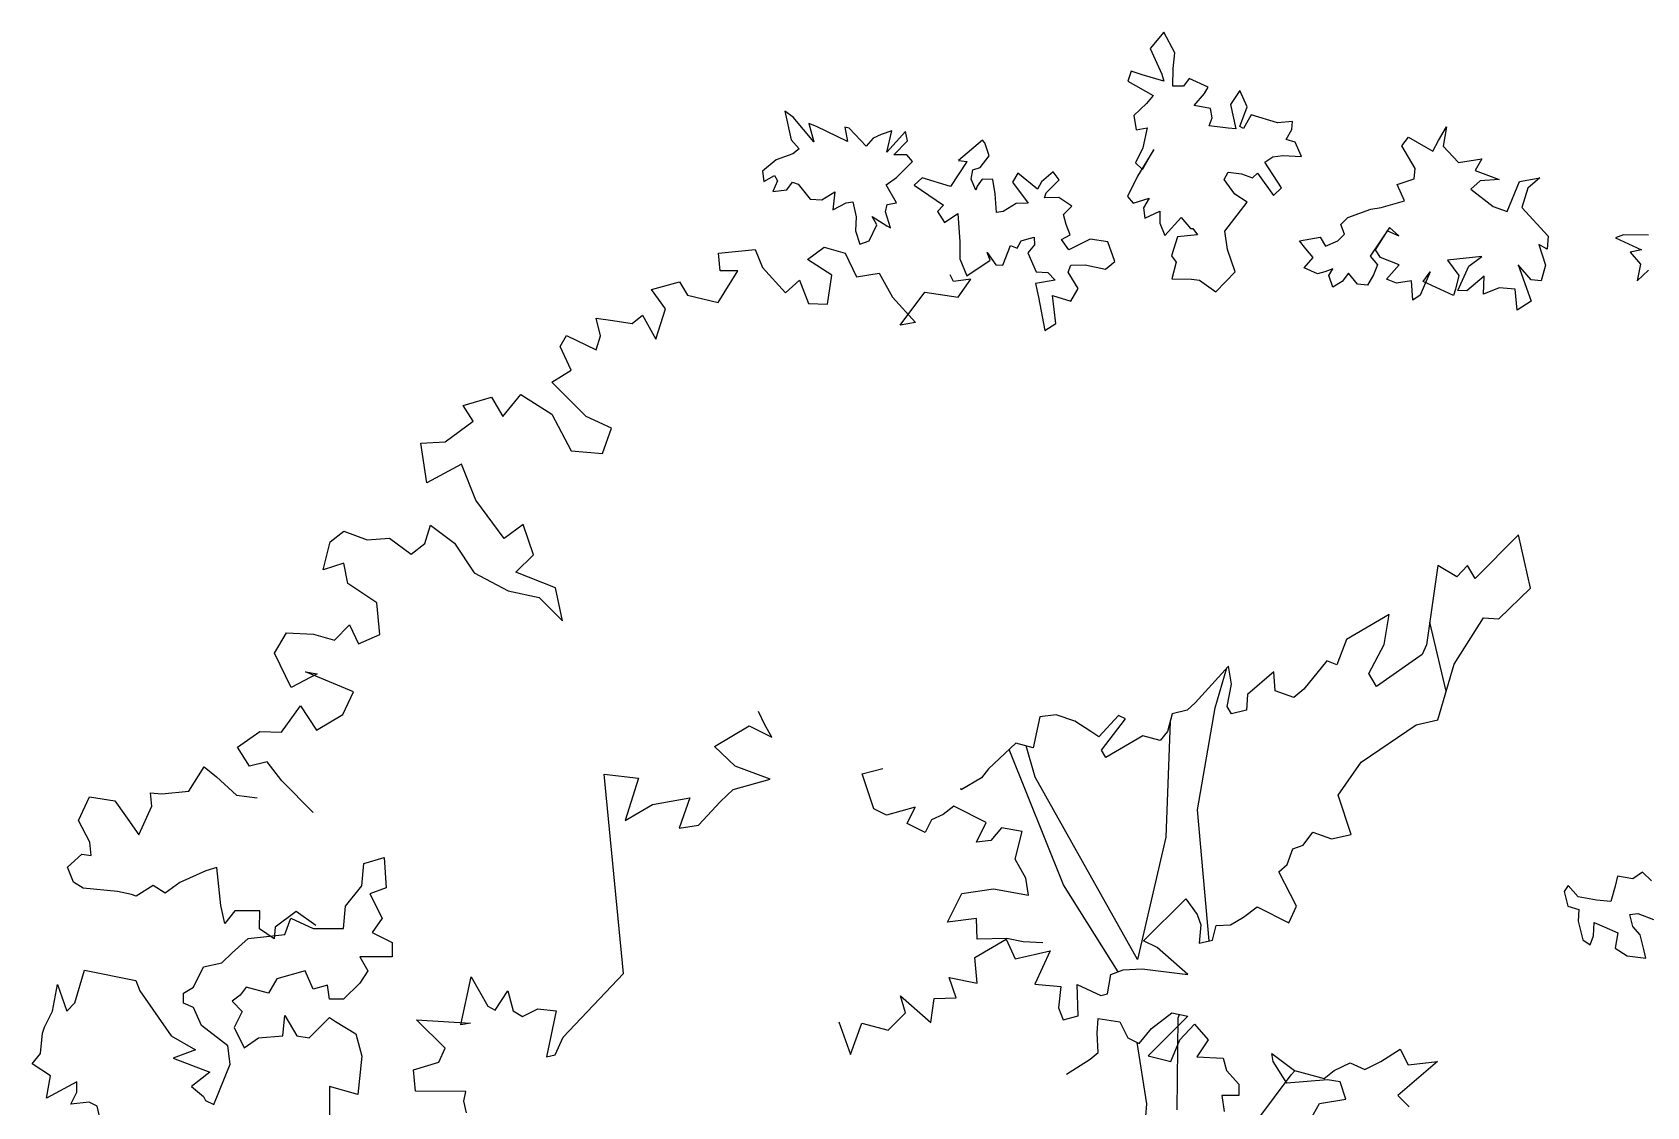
# Model space of a CAD drawing. Header units: millimetres. Extents: x -4829 to 17751, y -2575 to 15731.
# Drawn here: x 7466.1 to 7961.1, y 15401.2 to 15730.7 of the extents above; entities that cross this region are included whole.
import ezdxf

# ---------------------------------------------------------------- set-up
doc = ezdxf.new("R2010")
doc.units = ezdxf.units.MM
doc.layers.add('Alberi_tronco', color=7, linetype='Continuous', lineweight=25)
doc.layers.add('Albero_foglie', color=7, linetype='Continuous', lineweight=25)
doc.layers.add('VERDE_alberi', color=104, linetype='Continuous', plot=False)

msp = doc.modelspace()

# ---------------------------------------------------------------- linework, layer by layer
at = {"layer": 'Alberi_tronco'}
for p, q in [((7823.31, 15492.26), (7828.74, 15523.49)), ((7814.91, 15519.32), (7813.68, 15483.89)), ((7782.27, 15469.26), (7765.57, 15510.77)), ((7773.55, 15502.22), (7770.8, 15511.85)), ((7804.91, 15446.37), (7773.55, 15502.22)), ((7826.91, 15452.04), (7823.31, 15492.26)), ((7813.68, 15483.89), (7804.91, 15446.37)), ((7798.98, 15442.54), (7782.27, 15469.26)), ((7817.07, 15400.22), (7817.37, 15428.46)), ((7807.81, 15402.05), (7804.82, 15420.93)), ((7817.05, 15364.1), (7852.01, 15411)), ((7804.56, 15362.79), (7807.81, 15402.05))]:
    msp.add_line(p, q, dxfattribs=at)
at = {"layer": 'Albero_foglie'}
for p, q in [((7813.03, 15730.68), (7808.79, 15725.76)), ((7808.79, 15725.76), (7812.4, 15717.88)), ((7816.43, 15724.38), (7813.03, 15730.68)), ((7815.91, 15719.55), (7816.43, 15724.38)), ((7803.02, 15718.78), (7802.01, 15715.69)), ((7806.39, 15717.61), (7803.02, 15718.78)), ((7813, 15715.71), (7806.39, 15717.61)), ((7812.4, 15717.88), (7813, 15715.71)), ((7815.78, 15714.14), (7815.91, 15719.55)), ((7820.75, 15716.46), (7819.06, 15714.12)), ((7826.61, 15713.88), (7820.75, 15716.46)), ((7802.01, 15715.69), (7809.79, 15711.3)), ((7809.79, 15711.3), (7807.67, 15708.84)), ((7819.06, 15714.12), (7815.78, 15714.14)), ((7822.34, 15708.25), (7825.52, 15711.94)), ((7825.52, 15711.94), (7826.61, 15713.88)), ((7836.27, 15712.82), (7833.48, 15708.54)), ((7838.59, 15707.85), (7836.27, 15712.82)), ((7699.4, 15704.69), (7696.78, 15706.54)), ((7696.78, 15706.54), (7698.76, 15697.74)), ((7807.67, 15708.84), (7803.78, 15705.19)), ((7827.28, 15707.28), (7822.34, 15708.25)), ((7827.86, 15704.4), (7827.28, 15707.28)), ((7833.48, 15708.54), (7835.11, 15701.04)), ((7836.29, 15701.84), (7838.59, 15707.85)), ((7705.73, 15697.1), (7699.4, 15704.69)), ((7706.53, 15701.77), (7704.15, 15702.74)), ((7704.15, 15702.74), (7705.73, 15697.1)), ((7716, 15697.15), (7706.53, 15701.77)), ((7716.49, 15701.26), (7715.23, 15701.61)), ((7715.23, 15701.61), (7716, 15697.15)), ((7721.78, 15695.72), (7716.49, 15701.26)), ((7803.78, 15705.19), (7804.55, 15700.73)), ((7804.55, 15700.73), (7807.87, 15701.42)), ((7807.87, 15701.42), (7806.56, 15695.21)), ((7826.88, 15702.03), (7827.86, 15704.4)), ((7832.7, 15701.31), (7826.88, 15702.03)), ((7835.11, 15701.04), (7832.7, 15701.31)), ((7837.4, 15701.21), (7836.29, 15701.84)), ((7839.75, 15705.37), (7837.4, 15701.21)), ((7847.91, 15702.96), (7839.75, 15705.37)), ((7852.49, 15703.3), (7847.91, 15702.96)), ((7852.23, 15700.89), (7852.49, 15703.3)), ((7897.26, 15697.45), (7899.66, 15701.71)), ((7899.66, 15701.71), (7898.63, 15695.74)), ((7698.76, 15697.74), (7701.19, 15694.9)), ((7723.9, 15698.18), (7721.78, 15695.72)), ((7726.39, 15699.34), (7723.9, 15698.18)), ((7729.58, 15700.46), (7726.39, 15699.34)), ((7728.12, 15693.97), (7729.58, 15700.46)), ((7733.85, 15700.24), (7728.12, 15693.97)), ((7730.22, 15693.15), (7734.42, 15697.36)), ((7734.42, 15697.36), (7733.85, 15700.24)), ((7757.43, 15697.56), (7750.09, 15691.39)), ((7758.11, 15696.82), (7757.43, 15697.56)), ((7759.48, 15692.75), (7758.11, 15696.82)), ((7850.51, 15697.84), (7852.23, 15700.89)), ((7853.32, 15696.98), (7850.51, 15697.84)), ((7855.24, 15692.61), (7853.32, 15696.98)), ((7886.03, 15695.83), (7887.99, 15698.47)), ((7887.99, 15698.47), (7893.32, 15695.46)), ((7895.46, 15694.26), (7897.26, 15697.45)), ((7694.18, 15691.55), (7690.01, 15688.05)), ((7699.26, 15693.43), (7694.18, 15691.55)), ((7701.19, 15694.9), (7699.26, 15693.43)), ((7734.21, 15693.09), (7730.22, 15693.15)), ((7735.96, 15691.01), (7734.21, 15693.09)), ((7750.09, 15691.39), (7752.68, 15691.05)), ((7756.73, 15689.18), (7759.48, 15692.75)), ((7806.56, 15695.21), (7804.34, 15690.61)), ((7809.96, 15694.75), (7804.99, 15686.59)), ((7806.52, 15688.65), (7809.96, 15694.75)), ((7844.02, 15690.89), (7846.39, 15692.48)), ((7846.39, 15692.48), (7849.55, 15692.9)), ((7849.55, 15692.9), (7855.24, 15692.61)), ((7890.07, 15688.87), (7886.03, 15695.83)), ((7893.32, 15695.46), (7895.46, 15694.26)), ((7898.63, 15695.74), (7903.32, 15690.76)), ((7903.32, 15690.76), (7910.5, 15691.86)), ((7910.5, 15691.86), (7908.5, 15688.31)), ((7690.01, 15688.05), (7690.42, 15684.89)), ((7690.42, 15684.89), (7693.65, 15686.72)), ((7693.65, 15686.72), (7694.57, 15685.11)), ((7731.01, 15686.12), (7735.96, 15691.01)), ((7752.53, 15690.82), (7747.59, 15683.37)), ((7752.68, 15691.05), (7752.53, 15690.82)), ((7753.98, 15685.61), (7754.47, 15688.55)), ((7754.47, 15688.55), (7756.73, 15689.18)), ((7768.21, 15687.46), (7766.64, 15684.69)), ((7774.24, 15682.59), (7768.21, 15687.46)), ((7779.07, 15687.91), (7775.49, 15684.81)), ((7780.95, 15685.39), (7779.07, 15687.91)), ((7804.99, 15686.59), (7801.83, 15680.33)), ((7804.34, 15690.61), (7806.52, 15688.65)), ((7831.48, 15685.53), (7832.74, 15687.75)), ((7832.74, 15687.75), (7836.85, 15687.26)), ((7836.85, 15687.26), (7840.22, 15686.09)), ((7840.22, 15686.09), (7841.71, 15687.44)), ((7841.71, 15687.44), (7846.65, 15680.63)), ((7849.05, 15682.94), (7844.02, 15690.89)), ((7889.74, 15685.78), (7890.07, 15688.87)), ((7908.5, 15688.31), (7915.85, 15685.56)), ((7694.57, 15685.11), (7693.13, 15681.9)), ((7693.13, 15681.9), (7697.43, 15682.4)), ((7697.43, 15682.4), (7699.12, 15684.74)), ((7699.12, 15684.74), (7700.94, 15684.08)), ((7700.94, 15684.08), (7704.56, 15679.47)), ((7708.12, 15679.29), (7712.1, 15681.8)), ((7712.1, 15681.8), (7711.54, 15676.27)), ((7727.9, 15683.86), (7731.01, 15686.12)), ((7731.06, 15678.42), (7727.9, 15683.86)), ((7738.88, 15686.09), (7736.48, 15683.79)), ((7736.48, 15683.79), (7745.45, 15677.63)), ((7747.59, 15683.37), (7738.88, 15686.09)), ((7755.39, 15682.26), (7753.98, 15685.61)), ((7755.74, 15683.53), (7755.39, 15682.26)), ((7757.27, 15685.59), (7755.74, 15683.53)), ((7760.55, 15685.57), (7757.27, 15685.59)), ((7761.32, 15681.11), (7760.55, 15685.57)), ((7766.64, 15684.69), (7771.46, 15678.31)), ((7775.49, 15684.81), (7774.24, 15682.59)), ((7776.39, 15679.92), (7776.9, 15681.46)), ((7776.9, 15681.46), (7780.95, 15685.39)), ((7834.83, 15681.09), (7831.48, 15685.53)), ((7846.65, 15680.63), (7849.05, 15682.94)), ((7884.53, 15684.04), (7889.74, 15685.78)), ((7886.84, 15678.99), (7884.53, 15684.04)), ((7909.98, 15685.13), (7907.11, 15682.53)), ((7907.11, 15682.53), (7913.97, 15677.26)), ((7915.85, 15685.56), (7909.98, 15685.13)), ((7918.28, 15675.76), (7922.03, 15684.88)), ((7922.03, 15684.88), (7928.29, 15686.03)), ((7924.67, 15682.92), (7922.73, 15677)), ((7928.29, 15686.03), (7924.67, 15682.92)), ((7704.56, 15679.47), (7708.12, 15679.29)), ((7711.54, 15676.27), (7715.64, 15678.34)), ((7715.64, 15678.34), (7717.65, 15678.67)), ((7717.65, 15678.67), (7718.71, 15674.05)), ((7727.63, 15675.6), (7728.17, 15677.85)), ((7728.17, 15677.85), (7731.06, 15678.42)), ((7745.45, 15677.63), (7743.65, 15675.72)), ((7761.75, 15675.38), (7761.32, 15681.11)), ((7767.75, 15678.21), (7763.77, 15675.7)), ((7771.46, 15678.31), (7767.75, 15678.21)), ((7780.82, 15679.98), (7776.39, 15679.92)), ((7784.83, 15677.35), (7780.82, 15679.98)), ((7782.27, 15674.77), (7784.83, 15677.35)), ((7801.83, 15680.33), (7803.58, 15678.24)), ((7803.58, 15678.24), (7808.51, 15679.85)), ((7808.51, 15679.85), (7806.79, 15676.8)), ((7806.79, 15676.8), (7807.2, 15673.64)), ((7831.7, 15669.69), (7838.56, 15678.62)), ((7838.56, 15678.62), (7834.83, 15681.09)), ((7869.41, 15673.84), (7876.48, 15676.41)), ((7876.48, 15676.41), (7879.62, 15676.98)), ((7879.62, 15676.98), (7886.84, 15678.99)), ((7913.97, 15677.26), (7918.28, 15675.76)), ((7922.73, 15677), (7930.88, 15668.19)), ((7718.71, 15674.05), (7718.5, 15669.78)), ((7722.63, 15666.72), (7725.01, 15671.59)), ((7725.01, 15671.59), (7723.57, 15674.23)), ((7723.57, 15674.23), (7728.13, 15671.29)), ((7729.24, 15670.67), (7727.63, 15675.6)), ((7728.13, 15671.29), (7729.24, 15670.67)), ((7743.65, 15675.72), (7745.76, 15672.33)), ((7745.76, 15672.33), (7749.9, 15675.12)), ((7749.9, 15675.12), (7750.46, 15666.39)), ((7763.77, 15675.7), (7761.75, 15675.38)), ((7783.12, 15671.73), (7782.27, 15674.77)), ((7784.25, 15668.54), (7783.12, 15671.73)), ((7807.2, 15673.64), (7811.74, 15675.83)), ((7811.74, 15675.83), (7811.84, 15672.12)), ((7811.84, 15672.12), (7813.36, 15668.33)), ((7813.36, 15668.33), (7818.35, 15673.93)), ((7818.35, 15673.93), (7821.18, 15670.51)), ((7867.3, 15671.76), (7869.41, 15673.84)), ((7868.43, 15668.78), (7867.3, 15671.76)), ((7718.5, 15669.78), (7719.86, 15665.72)), ((7719.86, 15665.72), (7722.63, 15666.72)), ((7750.46, 15666.39), (7750.49, 15661.26)), ((7768.06, 15664.51), (7769.32, 15666.72)), ((7769.32, 15666.72), (7771.05, 15667.21)), ((7771.05, 15667.21), (7773.22, 15667.81)), ((7773.22, 15667.81), (7773.39, 15665.52)), ((7781.61, 15667.1), (7784.25, 15668.54)), ((7783.88, 15663.99), (7781.61, 15667.1)), ((7790.46, 15667.23), (7786.36, 15665.15)), ((7795.84, 15666.38), (7790.46, 15667.23)), ((7797.97, 15660.43), (7795.84, 15666.38)), ((7817.2, 15668), (7815.34, 15662.1)), ((7823.36, 15668.54), (7817.2, 15668)), ((7821.18, 15670.51), (7821.89, 15670.47)), ((7821.89, 15670.47), (7823.36, 15668.54)), ((7832.56, 15664.08), (7831.7, 15669.69)), ((7854.63, 15666.74), (7860.9, 15667.88)), ((7856.51, 15664.27), (7854.63, 15666.74)), ((7860.9, 15667.88), (7862.58, 15665.06)), ((7862.58, 15665.06), (7866.32, 15666.7)), ((7866.32, 15666.7), (7868.43, 15668.78)), ((7882.23, 15670.82), (7876.31, 15661.99)), ((7877.87, 15663.92), (7881.63, 15669.76)), ((7881.63, 15669.76), (7885.03, 15668.31)), ((7885.03, 15668.31), (7882.23, 15670.82)), ((7930.88, 15668.19), (7930.5, 15664.19)), ((7953.91, 15668.62), (7951.49, 15667.6)), ((7951.49, 15667.6), (7959.42, 15664)), ((7961.62, 15668.49), (7953.91, 15668.62)), ((7676.49, 15662.97), (7687.73, 15664.1)), ((7676.96, 15657.48), (7676.49, 15662.97)), ((7687.73, 15664.1), (7689.93, 15658.55)), ((7703.76, 15661.02), (7708.89, 15664.8)), ((7708.89, 15664.8), (7715.33, 15662.96)), ((7715.33, 15662.96), (7718.79, 15655.7)), ((7759.74, 15660.79), (7758.86, 15663.12)), ((7758.86, 15663.12), (7761.53, 15659.41)), ((7763.67, 15659.31), (7765.96, 15665.32)), ((7765.96, 15665.32), (7768.06, 15664.51)), ((7773.39, 15665.52), (7771.27, 15663.06)), ((7771.27, 15663.06), (7773.84, 15657.22)), ((7786.36, 15665.15), (7783.88, 15663.99)), ((7815.34, 15662.1), (7816.81, 15660.17)), ((7834.93, 15657.26), (7832.56, 15664.08)), ((7856.04, 15658.45), (7858.76, 15661.6)), ((7858.76, 15661.6), (7856.51, 15664.27)), ((7876.31, 15661.99), (7878.56, 15659.32)), ((7879.4, 15661.66), (7877.87, 15663.92)), ((7885.13, 15659.36), (7879.4, 15661.66)), ((7910.47, 15661.91), (7900, 15660.8)), ((7906.49, 15659.01), (7910.47, 15661.91)), ((7930.5, 15664.19), (7928.01, 15665.59)), ((7928.01, 15665.59), (7930.07, 15659.28)), ((7959.42, 15664), (7955.99, 15663.24)), ((7955.99, 15663.24), (7959.21, 15659.56)), ((7676.37, 15647.8), (7682.4, 15657.52)), ((7682.4, 15657.52), (7676.96, 15657.48)), ((7689.93, 15658.55), (7696.99, 15650.75)), ((7711.27, 15656.19), (7703.76, 15661.02)), ((7718.79, 15655.7), (7725.69, 15656.83)), ((7725.69, 15656.83), (7729.79, 15649.48)), ((7750.49, 15661.26), (7752.66, 15656.01)), ((7752.66, 15656.01), (7759.74, 15660.79)), ((7761.53, 15659.41), (7763.67, 15659.31)), ((7773.84, 15657.22), (7777.4, 15657.04)), ((7777.4, 15657.04), (7779.7, 15654.65)), ((7783.68, 15657.16), (7784.5, 15659.25)), ((7786.72, 15652.15), (7783.68, 15657.16)), ((7784.5, 15659.25), (7788.93, 15659.32)), ((7788.93, 15659.32), (7795.14, 15658)), ((7795.14, 15658), (7797.97, 15660.43)), ((7816.81, 15660.17), (7815.42, 15655.11)), ((7828.92, 15651.14), (7834.93, 15657.26)), ((7860.15, 15656.6), (7856.04, 15658.45)), ((7862.38, 15657.22), (7860.15, 15656.6)), ((7864.8, 15658.19), (7862.38, 15657.22)), ((7863.6, 15656.06), (7864.8, 15658.19)), ((7869.66, 15656.85), (7867.71, 15654.21)), ((7872.42, 15653.43), (7869.66, 15656.85)), ((7878.56, 15659.32), (7877.31, 15656.28)), ((7881.26, 15654.99), (7885.13, 15659.36)), ((7894.71, 15657.23), (7891.62, 15650.08)), ((7892.55, 15654.24), (7894.71, 15657.23)), ((7900, 15660.8), (7903.42, 15656.06)), ((7903.2, 15651.51), (7906.49, 15659.01)), ((7921.67, 15659.34), (7925.68, 15648.18)), ((7925.64, 15654.76), (7921.67, 15659.34)), ((7930.07, 15659.28), (7928.73, 15654.42)), ((7959.21, 15659.56), (7958.11, 15654.44)), ((7958.11, 15654.44), (7961.62, 15657.7)), ((7655.92, 15651.76), (7664.53, 15654.15)), ((7660.24, 15645.9), (7655.92, 15651.76)), ((7664.53, 15654.15), (7666.95, 15650.09)), ((7696.99, 15650.75), (7701.28, 15654.66)), ((7701.28, 15654.66), (7704.1, 15647.51)), ((7709.92, 15647.28), (7711.27, 15656.19)), ((7748.52, 15654.24), (7747.48, 15656.3)), ((7753.83, 15654.96), (7748.52, 15654.24)), ((7749.96, 15649.47), (7753.83, 15654.96)), ((7779.7, 15654.65), (7773.66, 15653.67)), ((7773.66, 15653.67), (7774.6, 15649.48)), ((7784.52, 15648.27), (7786.72, 15652.15)), ((7815.42, 15655.11), (7821.54, 15654.94)), ((7821.54, 15654.94), (7823.96, 15654.68)), ((7823.96, 15654.68), (7828.92, 15651.14)), ((7864.88, 15652.53), (7863.6, 15656.06)), ((7867.71, 15654.21), (7864.88, 15652.53)), ((7875.51, 15653.09), (7872.42, 15653.43)), ((7877.31, 15656.28), (7875.51, 15653.09)), ((7884.31, 15653.74), (7881.26, 15654.99)), ((7888.91, 15654.42), (7884.31, 15653.74)), ((7889.35, 15648.56), (7888.91, 15654.42)), ((7901.84, 15649.93), (7892.55, 15654.24)), ((7902.48, 15651.91), (7901.84, 15649.93)), ((7903.42, 15656.06), (7902.48, 15651.91)), ((7905.93, 15651.37), (7903.2, 15651.51)), ((7911.27, 15655.85), (7905.93, 15651.37)), ((7911, 15650.38), (7911.27, 15655.85)), ((7915.84, 15652.33), (7911, 15650.38)), ((7920.75, 15651.9), (7915.84, 15652.33)), ((7921.35, 15645.48), (7920.75, 15651.9)), ((7928.73, 15654.42), (7925.64, 15654.76)), ((7666.95, 15650.09), (7676.37, 15647.8)), ((7704.1, 15647.51), (7709.92, 15647.28)), ((7729.79, 15649.48), (7736.85, 15641.68)), ((7732.17, 15640.87), (7739.78, 15651.01)), ((7739.78, 15651.01), (7749.96, 15649.47)), ((7774.6, 15649.48), (7776.51, 15639.26)), ((7779.9, 15641.37), (7778.9, 15649.98)), ((7778.9, 15649.98), (7784.52, 15648.27)), ((7891.62, 15650.08), (7889.35, 15648.56)), ((7925.68, 15648.18), (7921.35, 15645.48)), ((7640.33, 15637.62), (7638.97, 15643.04)), ((7638.97, 15643.04), (7644.07, 15642.27)), ((7644.07, 15642.27), (7650.01, 15641.37)), ((7650.01, 15641.37), (7653.21, 15643.92)), ((7653.21, 15643.92), (7657.31, 15636.57)), ((7657.31, 15636.57), (7660.24, 15645.9)), ((7736.85, 15641.68), (7732.17, 15640.87)), ((7627.89, 15634.29), (7629.92, 15637.68)), ((7629.92, 15637.68), (7639.01, 15633.26)), ((7639.01, 15633.26), (7640.33, 15637.62)), ((7776.51, 15639.26), (7779.9, 15641.37)), ((7631.35, 15627.04), (7627.89, 15634.29)), ((7625.37, 15623.39), (7631.35, 15627.04)), ((7635.93, 15612.89), (7625.37, 15623.39)), ((7598.24, 15616.2), (7606.88, 15618.8)), ((7606.88, 15618.8), (7610.32, 15612.86)), ((7610.32, 15612.86), (7615.9, 15619.61)), ((7615.9, 15619.61), (7625.41, 15613.61)), ((7601.21, 15611.41), (7598.24, 15616.2)), ((7625.41, 15613.61), (7631.29, 15602.3)), ((7643.64, 15609.33), (7635.93, 15612.89)), ((7592.66, 15605.11), (7601.21, 15611.41)), ((7640.93, 15601.49), (7643.64, 15609.33)), ((7585.22, 15604.72), (7592.66, 15605.11)), ((7587.06, 15592.5), (7585.22, 15604.72)), ((7631.29, 15602.3), (7640.93, 15601.49)), ((7597.7, 15598.27), (7587.06, 15592.5)), ((7602.1, 15587.18), (7597.7, 15598.27)), ((7610.74, 15575.46), (7602.1, 15587.18)), ((7557.41, 15574.41), (7561.6, 15577.68)), ((7561.6, 15577.68), (7568.8, 15575.07)), ((7586.42, 15573.93), (7588.13, 15579.53)), ((7588.13, 15579.53), (7595.55, 15574.06)), ((7616.6, 15579.78), (7610.74, 15575.46)), ((7619.74, 15570.4), (7616.6, 15579.78)), ((7555.25, 15565.84), (7557.41, 15574.41)), ((7568.8, 15575.07), (7575.6, 15575.56)), ((7575.6, 15575.56), (7582.23, 15570.65)), ((7582.23, 15570.65), (7586.42, 15573.93)), ((7595.55, 15574.06), (7601.54, 15564.91)), ((7921.71, 15576.53), (7908.48, 15563.21)), ((7925.44, 15560.25), (7921.71, 15576.53)), ((7561.64, 15567.91), (7555.25, 15565.84)), ((7562.86, 15561.64), (7561.64, 15567.91)), ((7614.38, 15565.14), (7619.74, 15570.4)), ((7601.54, 15564.91), (7612, 15559.42)), ((7626.45, 15560.27), (7614.38, 15565.14)), ((7897.06, 15567.17), (7893.54, 15542.85)), ((7902.86, 15563.73), (7897.06, 15567.17)), ((7906.17, 15567.17), (7902.86, 15563.73)), ((7908.48, 15563.21), (7906.17, 15567.17)), ((7571.73, 15555.74), (7562.86, 15561.64)), ((7612, 15559.42), (7621.45, 15557.34)), ((7628.61, 15550.17), (7626.45, 15560.27)), ((7915.76, 15550.81), (7925.44, 15560.25)), ((7572.65, 15546.05), (7571.73, 15555.74)), ((7621.45, 15557.34), (7628.61, 15550.17)), ((7558.71, 15544.25), (7563.33, 15548.98)), ((7563.33, 15548.98), (7566.13, 15543.13)), ((7882.08, 15552.1), (7869.04, 15544.5)), ((7880.6, 15542.9), (7882.08, 15552.1)), ((7899.61, 15528.6), (7894.54, 15549.75)), ((7902.03, 15536.92), (7911.03, 15551.1)), ((7911.03, 15551.1), (7915.76, 15550.81)), ((7540.32, 15540.31), (7544.07, 15546.47)), ((7544.07, 15546.47), (7552.26, 15546.1)), ((7552.26, 15546.1), (7558.71, 15544.25)), ((7566.13, 15543.13), (7572.65, 15546.05)), ((7869.04, 15544.5), (7866.01, 15536.67)), ((7875.88, 15534.07), (7880.6, 15542.9)), ((7893.54, 15542.85), (7892.26, 15539.83)), ((7545.45, 15529.76), (7540.32, 15540.31)), ((7862.99, 15537.94), (7855.9, 15529.26)), ((7866.01, 15536.67), (7862.99, 15537.94)), ((7892.26, 15539.83), (7878.19, 15530.11)), ((7553.46, 15533.98), (7545.45, 15529.76)), ((7564.55, 15528.39), (7549.86, 15534.52)), ((7549.86, 15534.52), (7553.46, 15533.98)), ((7832.82, 15536.29), (7822.66, 15525.06)), ((7833.76, 15530.77), (7832.82, 15536.29)), ((7846.75, 15534.54), (7838.67, 15527.56)), ((7847.12, 15528.69), (7846.75, 15534.54)), ((7878.19, 15530.11), (7875.88, 15534.07)), ((7897.06, 15519.87), (7902.03, 15536.92)), ((7561.34, 15521.5), (7564.55, 15528.39)), ((7832.43, 15523.93), (7833.76, 15530.77)), ((7852.83, 15526.71), (7847.12, 15528.69)), ((7855.9, 15529.26), (7852.83, 15526.71)), ((7542.51, 15516.1), (7548.28, 15524.12)), ((7548.28, 15524.12), (7553.23, 15516.65)), ((7820.16, 15522.84), (7815.53, 15521.66)), ((7822.66, 15525.06), (7820.16, 15522.84)), ((7833.75, 15521.66), (7832.43, 15523.93)), ((7838.38, 15522.84), (7833.75, 15521.66)), ((7838.67, 15527.56), (7838.38, 15522.84)), ((7553.23, 15516.65), (7561.34, 15521.5)), ((7675.29, 15511.64), (7685.92, 15517.98)), ((7685.92, 15517.98), (7692.86, 15514.48)), ((7690.7, 15518.31), (7688.73, 15522.39)), ((7692.86, 15514.48), (7690.7, 15518.31)), ((7775.02, 15520.81), (7772.98, 15511.28)), ((7779.98, 15521.42), (7775.02, 15520.81)), ((7785.69, 15519.44), (7779.98, 15521.42)), ((7790.6, 15516.23), (7785.69, 15519.44)), ((7799.1, 15521.19), (7793.05, 15514.63)), ((7793.9, 15510.57), (7801.22, 15520.15)), ((7801.22, 15520.15), (7799.1, 15521.19)), ((7815.53, 15521.66), (7814.11, 15516.28)), ((7873.49, 15506.89), (7890.4, 15518.26)), ((7890.4, 15518.26), (7897.06, 15519.87)), ((7529, 15511.41), (7535.81, 15516.24)), ((7535.81, 15516.24), (7542.51, 15516.1)), ((7793.05, 15514.63), (7790.6, 15516.23)), ((7806.55, 15514.91), (7795.22, 15508.31)), ((7811.93, 15513.5), (7806.55, 15514.91)), ((7814.11, 15516.28), (7811.93, 15513.5)), ((7532.69, 15505.64), (7529, 15511.41)), ((7681.54, 15505.62), (7675.29, 15511.64)), ((7767.6, 15512.69), (7759.29, 15504.81)), ((7772.98, 15511.28), (7767.6, 15512.69)), ((7795.22, 15508.31), (7793.9, 15510.57)), ((7514.03, 15497.98), (7518.82, 15505.42)), ((7518.82, 15505.42), (7522.61, 15502.34)), ((7538.1, 15507), (7532.69, 15505.64)), ((7542.63, 15501.1), (7538.1, 15507)), ((7647.36, 15442.06), (7641.39, 15503.14)), ((7641.39, 15503.14), (7651.9, 15501.98)), ((7692.29, 15501.64), (7681.54, 15505.62)), ((7720.5, 15503.25), (7726.84, 15504.9)), ((7724.09, 15492.51), (7720.5, 15503.25)), ((7759.29, 15504.81), (7757.11, 15502.03)), ((7866.5, 15496.74), (7873.49, 15506.89)), ((7522.61, 15502.34), (7528.74, 15496.71)), ((7552.23, 15491.4), (7542.63, 15501.1)), ((7651.9, 15501.98), (7647.83, 15489.01)), ((7677.13, 15494.79), (7680.93, 15498.49)), ((7680.93, 15498.49), (7692.29, 15501.64)), ((7750.88, 15498.4), (7750.82, 15498.79)), ((7757.11, 15502.03), (7750.88, 15498.4)), ((7480.24, 15488.95), (7483.66, 15496.25)), ((7483.66, 15496.25), (7491.43, 15494.97)), ((7491.43, 15494.97), (7494.67, 15490.43)), ((7498.74, 15484.6), (7502.7, 15493.34)), ((7502.7, 15493.34), (7502.28, 15497.47)), ((7502.28, 15497.47), (7505.79, 15497.13)), ((7505.79, 15497.13), (7514.03, 15497.98)), ((7528.74, 15496.71), (7535.07, 15495.97)), ((7647.83, 15489.01), (7656.28, 15493.9)), ((7656.28, 15493.9), (7667.72, 15495.91)), ((7667.72, 15495.91), (7664.38, 15486.58)), ((7670.38, 15487.55), (7677.13, 15494.79)), ((7748.63, 15493.33), (7745.32, 15490.85)), ((7758.56, 15488.37), (7748.63, 15493.33)), ((7870.5, 15484.66), (7866.5, 15496.74)), ((7483.7, 15482.36), (7480.24, 15488.95)), ((7494.67, 15490.43), (7498.74, 15484.6)), ((7727.95, 15490.58), (7724.09, 15492.51)), ((7736.77, 15493.06), (7727.95, 15490.58)), ((7734.3, 15488.1), (7736.77, 15493.06)), ((7741.74, 15489.2), (7739.81, 15485.34)), ((7745.32, 15490.85), (7741.74, 15489.2)), ((7755.53, 15482.31), (7758.56, 15488.37)), ((7664.38, 15486.58), (7670.38, 15487.55)), ((7739.81, 15485.34), (7734.3, 15488.1)), ((7763.25, 15486.72), (7759.94, 15482.86)), ((7769.59, 15485.62), (7763.25, 15486.72)), ((7767.39, 15477.08), (7769.59, 15485.62)), ((7855.72, 15481.36), (7858.7, 15485.37)), ((7858.7, 15485.37), (7864.41, 15483.39)), ((7864.41, 15483.39), (7870.5, 15484.66)), ((7476.85, 15474.7), (7481.3, 15478.64)), ((7481.3, 15478.64), (7484.12, 15478.23)), ((7484.12, 15478.23), (7483.7, 15482.36)), ((7759.94, 15482.86), (7755.53, 15482.31)), ((7850.81, 15475.46), (7852.56, 15480.27)), ((7852.56, 15480.27), (7855.72, 15481.36)), ((7478.71, 15470.03), (7476.85, 15474.7)), ((7519.32, 15473.51), (7511.36, 15469.91)), ((7522.68, 15474.55), (7519.32, 15473.51)), ((7523.89, 15462.86), (7522.68, 15474.55)), ((7567.13, 15468.95), (7567.76, 15475.78)), ((7567.76, 15475.78), (7573.98, 15477.65)), ((7573.98, 15477.65), (7574.6, 15468.33)), ((7770.7, 15471.29), (7767.39, 15477.08)), ((7848.3, 15473.24), (7850.81, 15475.46)), ((7481.67, 15468.25), (7478.71, 15470.03)), ((7503.11, 15469.06), (7497.9, 15465.75)), ((7506.83, 15466.66), (7503.11, 15469.06)), ((7511.36, 15469.91), (7506.83, 15466.66)), ((7562.16, 15462.74), (7567.13, 15468.95)), ((7771.53, 15466.05), (7770.7, 15471.29)), ((7853.67, 15462.72), (7848.3, 15473.24)), ((7937.03, 15469.09), (7935.71, 15467.15)), ((7940.1, 15465.59), (7937.03, 15469.09)), ((7951.36, 15468.82), (7950.05, 15464.11)), ((7952.1, 15471.87), (7951.36, 15468.82)), ((7956.8, 15471.13), (7952.1, 15471.87)), ((7959.8, 15473.11), (7956.8, 15471.13)), ((7962.57, 15470.44), (7959.8, 15473.11)), ((7492.19, 15467.25), (7481.67, 15468.25)), ((7496.46, 15466.29), (7492.19, 15467.25)), ((7497.9, 15465.75), (7496.46, 15466.29)), ((7574.6, 15468.33), (7569.62, 15466.46)), ((7569.62, 15466.46), (7573.35, 15459.01)), ((7746.73, 15457.79), (7751.13, 15466.61)), ((7751.13, 15466.61), (7760.78, 15467.98)), ((7760.78, 15467.98), (7771.53, 15466.05)), ((7806.74, 15452.06), (7819.73, 15464.94)), ((7819.73, 15464.94), (7823.27, 15460.17)), ((7935.71, 15467.15), (7936.88, 15462.72)), ((7945.64, 15464.58), (7940.1, 15465.59)), ((7950.05, 15464.11), (7945.64, 15464.58)), ((7525.14, 15457.42), (7523.89, 15462.86)), ((7528.22, 15461.22), (7525.14, 15457.42)), ((7535.85, 15461.3), (7528.22, 15461.22)), ((7535.72, 15455.73), (7535.85, 15461.3)), ((7546.98, 15461.06), (7540.53, 15456.23)), ((7543.5, 15454.04), (7545.37, 15459.01)), ((7545.37, 15459.01), (7552.21, 15455.9)), ((7552.97, 15456.81), (7546.98, 15461.06)), ((7561.54, 15455.9), (7562.16, 15462.74)), ((7573.35, 15459.01), (7570.24, 15454.66)), ((7755.55, 15458.89), (7746.73, 15457.79)), ((7755.83, 15452.55), (7755.55, 15458.89)), ((7823.27, 15460.17), (7824.35, 15457.01)), ((7833.46, 15457.01), (7837.43, 15459.32)), ((7837.43, 15459.32), (7841.64, 15462.53)), ((7841.64, 15462.53), (7851.36, 15457.58)), ((7851.36, 15457.58), (7853.67, 15462.72)), ((7936.88, 15462.72), (7940.22, 15461.71)), ((7940.22, 15461.71), (7940.01, 15458.15)), ((7955.94, 15460.1), (7958.37, 15460.43)), ((7956.81, 15456.51), (7955.94, 15460.1)), ((7958.37, 15460.43), (7963.14, 15458.61)), ((7532.3, 15452.79), (7543.5, 15454.04)), ((7540.2, 15452.72), (7535.72, 15455.73)), ((7540.53, 15456.23), (7540.2, 15452.72)), ((7552.21, 15455.9), (7561.54, 15455.9)), ((7570.24, 15454.66), (7576.46, 15451.55)), ((7824.35, 15457.01), (7823.83, 15451.39)), ((7827.89, 15452.24), (7829.07, 15456.73)), ((7829.07, 15456.73), (7833.46, 15457.01)), ((7940.01, 15458.15), (7941.49, 15452.42)), ((7943.72, 15450.82), (7944.79, 15453.56)), ((7944.79, 15453.56), (7944.99, 15457.68)), ((7944.99, 15457.68), (7948.01, 15456.34)), ((7948.01, 15456.34), (7952.17, 15454.55)), ((7952.17, 15454.55), (7951.42, 15449.85)), ((7959.07, 15453.89), (7956.81, 15456.51)), ((7960.23, 15449.46), (7959.07, 15453.89)), ((7527.33, 15448.44), (7532.3, 15452.79)), ((7576.46, 15451.55), (7576.46, 15447.2)), ((7755.04, 15446.96), (7764.67, 15452.57)), ((7764.93, 15452.83), (7755.83, 15452.55)), ((7764.67, 15452.57), (7767.4, 15446.58)), ((7769.89, 15451.73), (7764.93, 15452.83)), ((7767.4, 15446.58), (7778.12, 15449.04)), ((7775.95, 15451.45), (7769.89, 15451.73)), ((7778.12, 15449.04), (7773.49, 15438.75)), ((7810.98, 15449.98), (7806.74, 15452.06)), ((7820.33, 15441.77), (7810.98, 15449.98)), ((7823.83, 15451.39), (7827.89, 15452.24)), ((7941.49, 15452.42), (7943.72, 15450.82)), ((7951.42, 15449.85), (7955.08, 15447.44)), ((7960.85, 15446.76), (7960.23, 15449.46)), ((7515.51, 15437.88), (7518.62, 15444.09)), ((7518.62, 15444.09), (7524.22, 15445.34)), ((7524.22, 15445.34), (7527.33, 15448.44)), ((7576.46, 15447.2), (7566.51, 15447.2)), ((7566.51, 15447.2), (7569, 15442.85)), ((7755.83, 15439.08), (7755.04, 15446.96)), ((7955.08, 15447.44), (7960.85, 15446.76)), ((7479.14, 15433.03), (7482.11, 15443.03)), ((7482.11, 15443.03), (7497.8, 15439.87)), ((7497.8, 15439.87), (7499.05, 15436.76)), ((7541.01, 15440.37), (7538.52, 15436.02)), ((7549.72, 15442.85), (7541.01, 15440.37)), ((7552.21, 15437.26), (7549.72, 15442.85)), ((7566.51, 15439.12), (7561.54, 15434.15)), ((7569, 15442.85), (7566.51, 15439.12)), ((7597.5, 15426.29), (7600.61, 15441.08)), ((7600.61, 15441.08), (7605.8, 15432.03)), ((7628.86, 15422.58), (7647.36, 15442.06)), ((7749.36, 15434.55), (7747.19, 15440.87)), ((7747.19, 15440.87), (7755.83, 15439.08)), ((7773.49, 15438.75), (7781.47, 15438.09)), ((7786.75, 15429.03), (7786.42, 15438.7)), ((7786.42, 15438.7), (7793.69, 15435.35)), ((7795.72, 15435.77), (7796.81, 15441.72)), ((7796.81, 15441.72), (7800.54, 15443.14)), ((7800.54, 15443.14), (7806.4, 15443.51)), ((7806.4, 15443.51), (7820.33, 15441.77)), ((7472.3, 15430.55), (7473.78, 15438.63)), ((7473.78, 15438.63), (7476.66, 15430.55)), ((7499.05, 15436.76), (7508.67, 15422.97)), ((7512.4, 15436.02), (7515.51, 15437.88)), ((7512.4, 15432.91), (7512.4, 15436.02)), ((7529.82, 15435.4), (7527.33, 15433.53)), ((7531.68, 15437.88), (7529.82, 15435.4)), ((7538.52, 15436.02), (7531.68, 15437.88)), ((7556.56, 15438.5), (7552.21, 15437.26)), ((7557.18, 15434.15), (7556.56, 15438.5)), ((7561.54, 15434.15), (7557.18, 15434.15)), ((7607.97, 15430.84), (7611.85, 15436.75)), ((7611.85, 15436.75), (7613.5, 15430.64)), ((7733.78, 15430.02), (7732.27, 15435.21)), ((7732.27, 15435.21), (7741.61, 15427)), ((7741.61, 15427), (7742.61, 15434.41)), ((7742.61, 15434.41), (7749.36, 15434.55)), ((7781.47, 15438.09), (7780.71, 15431.57)), ((7793.69, 15435.35), (7795.72, 15435.77)), ((7469.81, 15425.58), (7472.3, 15430.55)), ((7476.66, 15430.55), (7479.14, 15433.03)), ((7515.51, 15431.67), (7512.4, 15432.91)), ((7518, 15426.07), (7515.51, 15431.67)), ((7527.33, 15433.53), (7530.44, 15430.42)), ((7530.44, 15430.42), (7527.95, 15425.45)), ((7542.88, 15422.97), (7543.5, 15429.18)), ((7543.5, 15429.18), (7547.23, 15422.97)), ((7605.8, 15432.03), (7607.97, 15430.84)), ((7613.5, 15430.64), (7616.41, 15428.91)), ((7616.41, 15428.91), (7621.1, 15431.21)), ((7621.1, 15431.21), (7626.69, 15430.58)), ((7626.69, 15430.58), (7623.69, 15416.46)), ((7728.53, 15424.69), (7733.78, 15430.02)), ((7780.71, 15431.57), (7782.12, 15427.85)), ((7782.12, 15427.85), (7786.75, 15429.03)), ((7820.38, 15428.98), (7808.21, 15416.8)), ((7809.25, 15425.15), (7815.51, 15430.03)), ((7815.51, 15430.03), (7820.38, 15428.98)), ((7469.19, 15423.71), (7469.81, 15425.58)), ((7526.08, 15419.86), (7518, 15426.07)), ((7527.95, 15425.45), (7531.06, 15419.24)), ((7550.96, 15422.35), (7557.18, 15428.56)), ((7557.18, 15428.56), (7559.05, 15427.32)), ((7559.05, 15427.32), (7565.27, 15423.59)), ((7592.71, 15419.14), (7583.84, 15427.82)), ((7583.84, 15427.82), (7600.49, 15426.78)), ((7600.49, 15426.78), (7597.5, 15426.29)), ((7713.38, 15427.23), (7716.96, 15417.18)), ((7716.96, 15417.18), (7720.46, 15426.81)), ((7720.46, 15426.81), (7728.53, 15424.69)), ((7792.54, 15423.76), (7792.89, 15428.29)), ((7792.89, 15428.29), (7799.5, 15427.24)), ((7799.5, 15427.24), (7801.94, 15422.37)), ((7805.42, 15420.63), (7809.25, 15425.15)), ((7817.95, 15421.67), (7822.47, 15426.55)), ((7822.47, 15426.55), (7826.65, 15421.67)), ((7468.57, 15417.5), (7469.19, 15423.71)), ((7508.67, 15422.97), (7516.13, 15418.62)), ((7526.71, 15414.27), (7526.08, 15419.86)), ((7531.06, 15419.24), (7535.41, 15422.35)), ((7535.41, 15422.35), (7542.88, 15422.97)), ((7547.23, 15422.97), (7550.96, 15422.35)), ((7565.27, 15423.59), (7567.13, 15416.75)), ((7590.76, 15414.87), (7592.71, 15419.14)), ((7626.44, 15417.13), (7628.86, 15422.58)), ((7792.9, 15417.84), (7792.54, 15423.76)), ((7801.94, 15422.37), (7805.42, 15420.63)), ((7815.17, 15415.05), (7817.95, 15421.67)), ((7826.65, 15421.67), (7823.18, 15416.45)), ((7879.56, 15415.05), (7885.48, 15418.89)), ((7885.48, 15418.89), (7887.92, 15414.01)), ((7466.08, 15414.39), (7468.57, 15417.5)), ((7471.68, 15410.66), (7466.08, 15414.39)), ((7516.13, 15418.62), (7509.29, 15416.13)), ((7509.29, 15416.13), (7520.49, 15411.78)), ((7521.73, 15401.84), (7526.71, 15414.27)), ((7567.13, 15416.75), (7565.89, 15404.95)), ((7583.01, 15412.51), (7590.76, 15414.87)), ((7623.69, 15416.46), (7626.44, 15417.13)), ((7783.14, 15411.22), (7790.46, 15415.75)), ((7790.46, 15415.75), (7792.9, 15417.84)), ((7808.21, 15416.8), (7815.17, 15415.05)), ((7823.18, 15416.45), (7831.18, 15416.1)), ((7831.18, 15416.1), (7832.23, 15412.27)), ((7846.5, 15415.05), (7846.15, 15417.49)), ((7846.15, 15417.49), (7853.11, 15412.27)), ((7850.68, 15408.44), (7846.5, 15415.05)), ((7865.29, 15412.27), (7870.17, 15414.71)), ((7870.17, 15414.71), (7874.69, 15412.62)), ((7874.69, 15412.62), (7879.56, 15415.05)), ((7896.96, 15415.05), (7884.79, 15404.61)), ((7887.92, 15414.01), (7896.96, 15415.05)), ((7470.44, 15403.83), (7471.68, 15410.66)), ((7520.49, 15411.78), (7514.89, 15407.43)), ((7583.62, 15406.02), (7583.01, 15412.51)), ((7832.23, 15412.27), (7836.06, 15408.09)), ((7863.21, 15409.48), (7850.68, 15408.44)), ((7853.11, 15412.27), (7862.16, 15409.83)), ((7862.16, 15409.83), (7865.29, 15412.27)), ((7867.04, 15408.79), (7863.21, 15409.48)), ((7479.77, 15408.8), (7470.44, 15403.83)), ((7477.9, 15401.97), (7479.77, 15405.69)), ((7479.77, 15405.69), (7479.77, 15408.8)), ((7514.89, 15407.43), (7518.62, 15404.33)), ((7518.62, 15404.33), (7519.24, 15403.08)), ((7565.89, 15404.95), (7557.18, 15407.43)), ((7557.18, 15407.43), (7557.18, 15395.63)), ((7599.02, 15405.88), (7583.62, 15406.02)), ((7598.4, 15402.92), (7599.02, 15405.88)), ((7836.06, 15404.61), (7830.84, 15404.61)), ((7830.84, 15404.61), (7831.54, 15399.73)), ((7836.06, 15408.09), (7836.06, 15404.61)), ((7868.78, 15403.56), (7867.04, 15408.79)), ((7884.79, 15404.61), (7888.27, 15401.13)), ((7483.5, 15402.59), (7477.9, 15401.97)), ((7485.98, 15401.34), (7483.5, 15402.59)), ((7488.47, 15390.78), (7485.98, 15401.34)), ((7519.24, 15403.08), (7521.73, 15401.84)), ((7599.2, 15399.31), (7598.4, 15402.92)), ((7858, 15397.29), (7860.78, 15402.17)), ((7860.78, 15402.17), (7868.78, 15403.56))]:
    msp.add_line(p, q, dxfattribs=at)
at = {"layer": 'VERDE_alberi'}
for p, q in [((7828.74, 15523.49), (7832.36, 15535.78)), ((7817.37, 15428.46), (7817.83, 15429.53)), ((7852.01, 15411), (7853.21, 15412.24))]:
    msp.add_line(p, q, dxfattribs=at)

doc.saveas('drawing.dxf')
